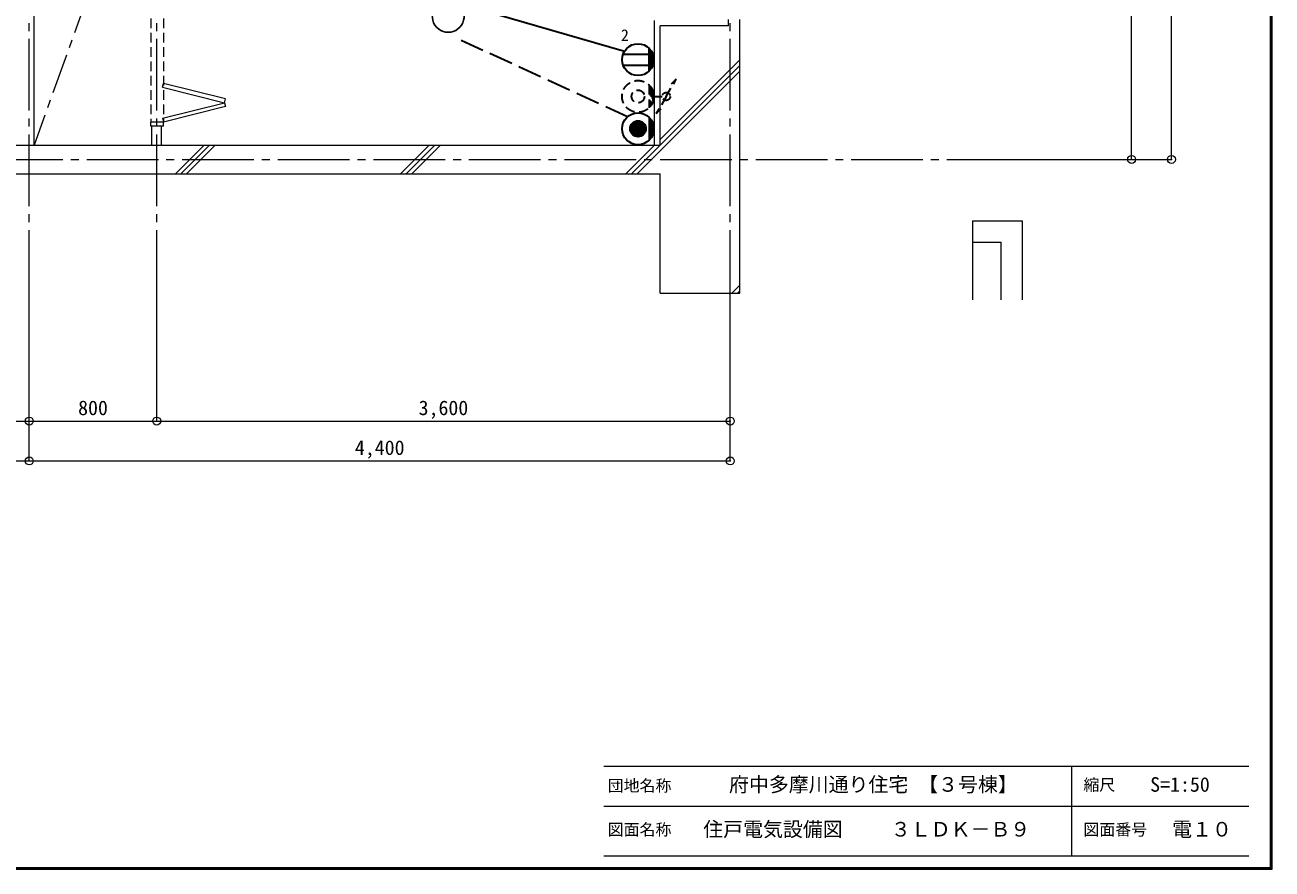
# Model space of a CAD drawing. Units: millimetres at full size, sheet at 1:50. Extents: x -9674 to 9699, y -6794 to 6791.
# Drawn here: x 1870 to 9699, y -6794 to -1492 of the extents above; entities that cross this region are included whole.
import ezdxf
from ezdxf.enums import TextEntityAlignment as Align

# ---------------------------------------------------------------- set-up
doc = ezdxf.new("R2010")
doc.units = ezdxf.units.MM
doc.header["$LTSCALE"] = 50
doc.header["$PDMODE"] = 32
doc.header["$PDSIZE"] = 50
for name, pattern in [('CHAIN1', [8, 5, -1, 1, -1]), ('CHAIN2', [12, 9, -1, 1, -1]), ('DASHED1', [1.8, 1.2, -0.6]), ('DASHED3', [4, 3, -1])]:
    doc.linetypes.add(name, pattern=pattern)
for name, color, linetype, lineweight in [('0-0_図面枠', 7, 'Continuous', 9), ('0-1_タイトル', 7, 'Continuous', 9), ('1-0_芯', 134, 'CHAIN2', 9), ('1-1_躯体', 134, 'Continuous', 9), ('1-2_間仕切', 134, 'Continuous', 9), ('1-3_建具', 134, 'Continuous', 9), ('1-7_その他', 134, 'DASHED1', 9), ('1-8_ハッチ', 134, 'Continuous', 9), ('1-B_寸法', 134, 'Continuous', 9), ('2-0_芯', 2, 'Continuous', 35), ('3-2', 3, 'DASHED1', 35), ('3-3', 1, 'Continuous', 25), ('3-E', 3, 'Continuous', 35)]:
    doc.layers.add(name, color=color, linetype=linetype, lineweight=lineweight)
doc.styles.add('ＭＳ ゴシック', font='')
doc.styles.get('ＭＳ ゴシック').set_extended_font_data('MS Gothic')

msp = doc.modelspace()

# ---------------------------------------------------------------- linework, layer by layer
at = {"layer": '0-0_図面枠'}
for p, q in [((9688.35, -6783.35), (9688.35, 6780.85)), ((9690.11, -6785.11), (9690.11, 6782.61)), ((9691.87, -6786.88), (9691.87, 6784.38)), ((9693.64, 6786.14), (9693.64, -6788.64)), ((9695.4, -6790.4), (9695.4, 6787.9)), ((9697.16, -6792.16), (9697.16, 6789.66)), ((-9673.92, -6793.93), (9698.92, -6793.93)), ((-9672.16, -6792.16), (9697.16, -6792.16)), ((-9670.4, -6790.4), (9695.4, -6790.4)), ((9693.64, -6788.64), (-9668.64, -6788.64)), ((-9666.87, -6786.88), (9691.87, -6786.88)), ((-9665.11, -6785.11), (9690.11, -6785.11)), ((-9663.35, -6783.35), (9688.35, -6783.35))]:
    msp.add_line(p, q, dxfattribs=at)
msp.add_lwpolyline([(9698.92, -6793.93), (9698.92, 6791.43), (-9673.92, 6791.43)], dxfattribs=at)
at = {"layer": '0-1_タイトル'}
for p, q in [((5503.35, -6148.35), (9553.35, -6148.35)), ((8439.55, -6148.35), (8439.55, -6710.85)), ((5503.35, -6398.35), (9553.35, -6398.35)), ((5503.35, -6710.85), (9553.35, -6710.85))]:
    msp.add_line(p, q, dxfattribs=at)
at = {"layer": '1-0_芯'}
for p, q in [((1897.5, -3230.3), (1897.5, 4842.91)), ((6297.5, -3230.3), (6297.5, 4842.91)), ((2697.5, -3230.3), (2697.5, 462.91)), ((-8542.5, -2337.09), (8067.5, -2337.09))]:
    msp.add_line(p, q, dxfattribs=at)
at = {"layer": '1-1_躯体'}
for p, q in [((6287.5, -1497.06), (6287.5, -1457.06)), ((6357.5, -3177.09), (6357.5, -1457.06)), ((6287.5, -1497.06), (5857.5, -1497.06)), ((-6742.5, -2427.09), (5857.5, -2427.09)), ((5857.5, -3177.09), (5857.5, -2427.09)), ((5857.5, -3177.09), (6357.5, -3177.09))]:
    msp.add_line(p, q, dxfattribs=at)
msp.add_lwpolyline([(-6742.5, -2247.09), (5857.5, -2247.09), (5857.5, -1497.06)], dxfattribs=at)
at = {"layer": '1-2_間仕切'}
for p, q in [((1927.5, -2247.09), (1927.5, -177.09)), ((2667.5, -2247.09), (2667.5, -2127.09)), ((2727.5, -2247.09), (2727.5, -2127.09))]:
    msp.add_line(p, q, dxfattribs=at)
at = {"layer": '1-3_建具', "linetype": 'DASHED1'}
for p, q in [((2660, -552.09), (2660, -2102.09)), ((2740, -552.09), (2740, -2102.09))]:
    msp.add_line(p, q, dxfattribs=at)
at = {"layer": '1-3_建具'}
for p, q in [((2733.94, -1883.8), (2740, -1859.55)), ((3128.06, -1956.57), (2740, -1859.55)), ((2733.94, -1883.8), (3121.99, -1980.82)), ((3121.99, -1980.82), (3128.06, -1956.57)), ((2740, -2102.09), (2660, -2102.09)), ((2660, -2127.09), (2660, -2102.09)), ((2733.94, -2077.83), (2740, -2102.09)), ((2740, -2127.09), (2740, -2102.09)), ((2740, -2127.09), (2660, -2127.09))]:
    msp.add_line(p, q, dxfattribs=at)
msp.add_lwpolyline([(2733.94, -2077.83), (3121.99, -1980.82), (3128.06, -2005.07), (2740, -2102.09)], dxfattribs=at)
at = {"layer": '1-7_その他', "linetype": 'CHAIN1'}
msp.add_line((2671.5, -177.09), (1927.5, -2247.09), dxfattribs=at)
at = {"layer": '1-8_ハッチ'}
for p, q in [((5822.5, -2247.09), (5822.5, -1464.06)), ((5857.5, -2212.2), (6357.5, -1712.2)), ((5677.97, -2427.09), (6357.5, -1747.55)), ((5713.32, -2427.09), (6357.5, -1782.91)), ((2814.18, -2427.09), (2994.18, -2247.09)), ((2849.54, -2427.09), (3029.54, -2247.09)), ((2884.89, -2427.09), (3064.89, -2247.09)), ((4228.4, -2427.09), (4408.4, -2247.09)), ((4263.75, -2427.09), (4443.75, -2247.09)), ((4299.11, -2427.09), (4479.11, -2247.09)), ((5642.61, -2427.09), (5822.61, -2247.09)), ((6306.82, -3177.09), (6357.5, -3126.41)), ((6342.18, -3177.09), (6357.5, -3161.77))]:
    msp.add_line(p, q, dxfattribs=at)
at = {"layer": '1-B_寸法'}
for p, q in [((9067.5, -2337.09), (9067.5, 3842.91)), ((8817.5, -2337.09), (8817.5, -147.09)), ((8067.5, -2337.09), (9067.5, -2337.09)), ((7817.5, -2722.09), (7817.5, -2857.09)), ((7817.5, -2722.09), (8132.5, -2722.09)), ((8132.5, -3219.09), (8132.5, -2722.09)), ((7817.5, -2857.09), (7997.5, -2857.09)), ((7817.5, -2857.09), (7817.5, -3219.09)), ((7997.5, -3219.09), (7997.5, -2857.09)), ((1897.5, -4230.3), (1897.5, -3230.3)), ((2697.5, -3980.3), (2697.5, -3230.3)), ((6297.5, -4230.3), (6297.5, -3230.3)), ((997.5, -3980.3), (1897.5, -3980.3)), ((1897.5, -3980.3), (2697.5, -3980.3)), ((2697.5, -3980.3), (6297.5, -3980.3)), ((-2602.5, -4230.3), (1897.5, -4230.3)), ((1897.5, -4230.3), (6297.5, -4230.3))]:
    msp.add_line(p, q, dxfattribs=at)
for p in [(8817.5, -2337.09), (9067.5, -2337.09), (1897.5, -3980.3), (2697.5, -3980.3), (6297.5, -3980.3), (1897.5, -4230.3), (6297.5, -4230.3)]:
    msp.add_point(p, dxfattribs=at)
at = {"layer": '2-0_芯'}
for p, q in [((4452.79, -1313.04), (5633.82, -1657.13)), ((5788.57, -1781.69), (5788.57, -1638.86)), ((5791.57, -1778.62), (5791.57, -1641.93)), ((5624.86, -1675.27), (5812.25, -1675.27)), ((5797.57, -1771.58), (5797.57, -1648.96)), ((5803.57, -1762.95), (5803.57, -1657.59)), ((5809.57, -1751.74), (5809.57, -1668.81)), ((5815.57, -1734.59), (5815.57, -1685.95)), ((5624.86, -1745.27), (5812.25, -1745.27))]:
    msp.add_line(p, q, dxfattribs=at)
msp.add_circle((5718.55, -1710.27), 100.02, dxfattribs=at)
at = {"layer": '3-2'}
for p, q in [((5788.55, -1869.72), (5788.55, -2012.55)), ((5794.55, -1876.14), (5794.55, -2006.13)), ((5800.55, -1883.9), (5800.55, -1998.37)), ((5806.55, -1893.64), (5806.55, -1988.63)), ((5812.55, -1907.02), (5812.55, -1975.25)), ((5818.55, -1941.14), (5870.5, -1941.14)), ((5895.5, -1941.14), (5833, -2049.39)), ((5833, -2049.39), (5863.9, -2018.49))]:
    msp.add_line(p, q, dxfattribs=at)
msp.add_lwpolyline([(5895.5, -1941.14), (5958, -1832.88), (5927.1, -1863.78)], dxfattribs=at)
for centre, radius in [((5718.55, -1941.14), 100), ((5718.55, -1941.14), 40), ((5895.5, -1941.14), 25)]:
    msp.add_circle(centre, radius, dxfattribs=at)
at = {"layer": '3-3'}
msp.add_arc((4527.11, -1438.43), 100.03, 156.4305, 23.56947, dxfattribs=at)
at = {"layer": '3-E', "linetype": 'DASHED3'}
msp.add_line((5652.6, -2069.08), (4565.38, -1569.6), dxfattribs=at)
at = {"layer": '3-E'}
for p, q in [((5682.85, -2109.25), (5754.26, -2109.25)), ((5688.55, -2104.25), (5748.55, -2104.25)), ((5696.76, -2099.25), (5740.35, -2099.25)), ((5788.55, -2072.83), (5788.55, -2215.66)), ((5794.55, -2079.25), (5794.55, -2209.24)), ((5800.55, -2087.01), (5800.55, -2201.48)), ((5806.55, -2096.75), (5806.55, -2191.74)), ((5812.55, -2110.13), (5812.55, -2178.36)), ((5668.55, -2144.25), (5768.55, -2144.25)), ((5668.8, -2139.25), (5768.3, -2139.25)), ((5668.8, -2149.25), (5768.3, -2149.25)), ((5669.56, -2134.25), (5767.54, -2134.25)), ((5669.56, -2154.25), (5767.54, -2154.25)), ((5670.86, -2129.25), (5766.25, -2129.25)), ((5670.86, -2159.25), (5766.25, -2159.25)), ((5672.73, -2124.25), (5764.38, -2124.25)), ((5672.73, -2164.25), (5764.38, -2164.25)), ((5675.25, -2119.25), (5761.86, -2119.25)), ((5675.25, -2169.25), (5761.86, -2169.25)), ((5678.55, -2114.25), (5758.55, -2114.25)), ((5678.55, -2174.25), (5758.55, -2174.25)), ((5682.85, -2179.25), (5754.26, -2179.25)), ((5688.55, -2184.25), (5748.55, -2184.25)), ((5696.76, -2189.25), (5740.35, -2189.25))]:
    msp.add_line(p, q, dxfattribs=at)
for radius in [100, 50]:
    msp.add_circle((5718.55, -2144.25), radius, dxfattribs=at)

# ---------------------------------------------------------------- texts
at = {"layer": '0-1_タイトル', "style": 'ＭＳ ゴシック'}
for s, height, p in [('団地名称', 73.31, (5528.35, -6328.57)), ('府中多摩川通り住宅 【３号棟】', 91.64, (6290.2, -6335.85)), ('縮尺', 73.31, (8514.55, -6323.35)), ('S=1:50', 91.64, (8933.95, -6335.85)), ('住戸電気設備図', 91.64, (6128.35, -6617.1)), ('３ＬＤＫ－Ｂ９', 91.64, (7305.86, -6617.1)), ('電１０', 91.64, (9071.45, -6617.1)), ('図面名称', 73.31, (5528.35, -6604.6)), ('図面番号', 73.31, (8514.55, -6604.6))]:
    msp.add_text(s, height=height, dxfattribs=at).set_placement(p, align=Align.BOTTOM_LEFT)
at = {"layer": '1-B_寸法', "style": 'ＭＳ ゴシック'}
for s, p in [('800', (2203.75, -3970.3)), ('3,600', (4341.25, -3970.3)), ('4,400', (3941.25, -4220.3))]:
    msp.add_text(s, height=91.64, dxfattribs=at).set_placement(p, align=Align.BOTTOM_LEFT)
at = {"layer": '2-0_芯', "color": 7, "style": 'ＭＳ ゴシック'}
msp.add_text('2', height=73.31, dxfattribs=at).set_placement((5611.22, -1615.17), align=Align.BOTTOM_LEFT)

doc.saveas('drawing.dxf')
